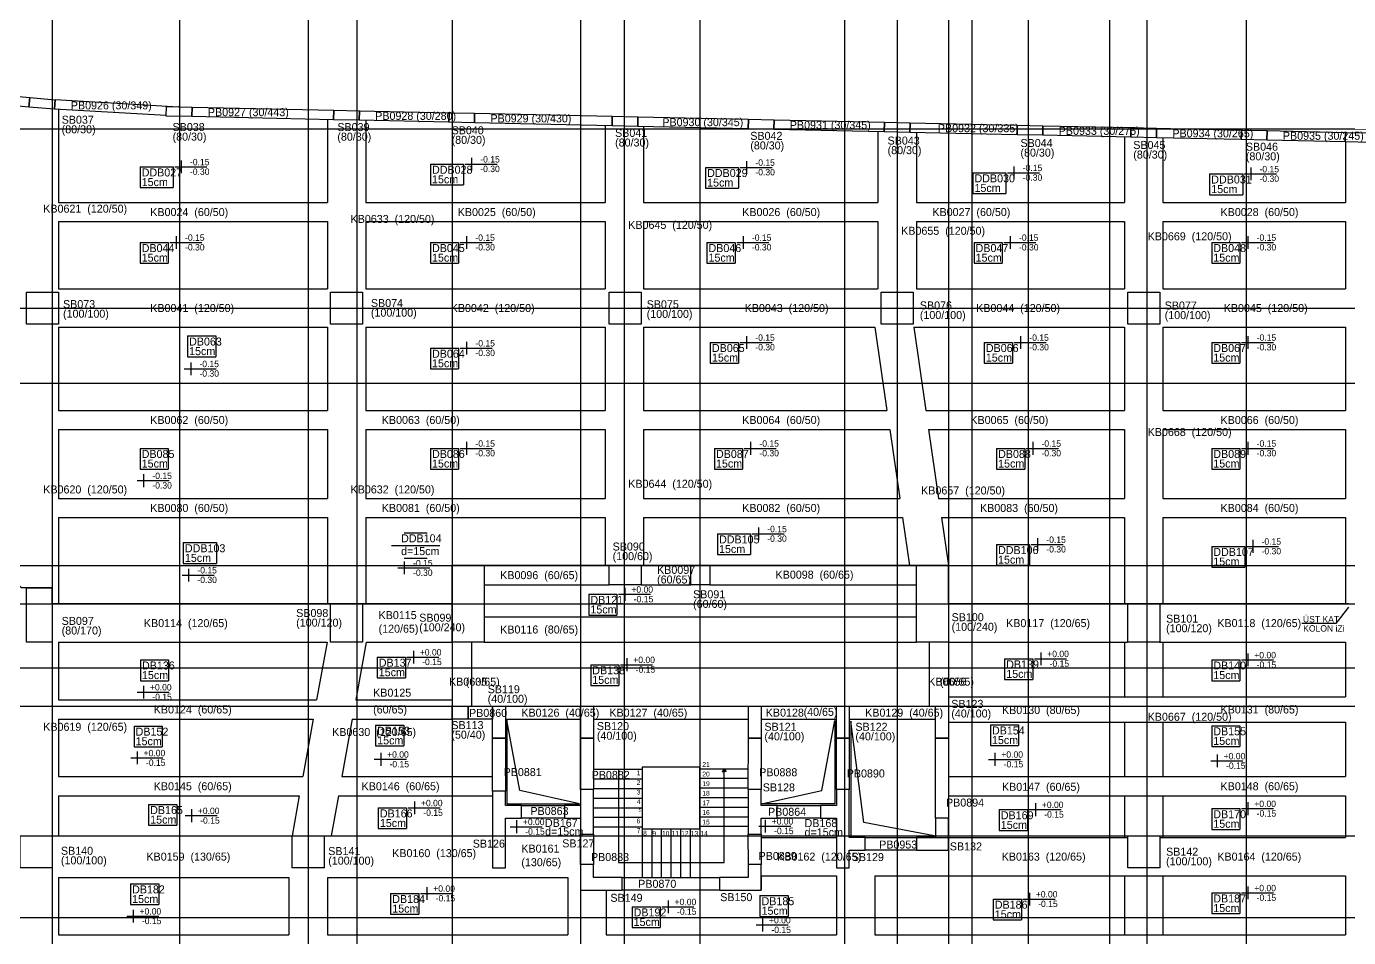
# Model space of a CAD drawing. Header units: millimetres. Extents: x -647929 to -626295, y -75378 to -66578.
# Drawn here: x -644741 to -640611, y -73594 to -70746 of the extents above; entities that cross this region are included whole.
import ezdxf

# ---------------------------------------------------------------- set-up
doc = ezdxf.new("R2010")
doc.units = ezdxf.units.MM
for name, color, linetype in [('KM Aks', 7, 'Continuous'), ('KM Döşeme Markası', 7, 'Continuous'), ('KM Döşeme Şaft', 7, 'Continuous'), ('KM Düşük Döşeme Tarama', 7, 'Continuous'), ('KM Kiriş', 7, 'Continuous'), ('KM Kiriş Markası', 7, 'Continuous'), ('KM Kolon', 7, 'Continuous'), ('KM Kolon Markası', 7, 'Continuous'), ('KM Perde', 7, 'Continuous'), ('KM Perde Markası', 7, 'Continuous'), ('LGP-SLAB2', 7, 'Continuous'), ('REBAR_DET2', 7, 'Continuous'), ('REBAR_DET3', 7, 'Continuous'), ('SLAB3', 7, 'Continuous'), ('VM Kiriş', 7, 'Continuous'), ('VM Kolon İzi', 7, 'Continuous'), ('VM Merdiven', 7, 'Continuous'), ('VM Merdiven Yazı', 7, 'Continuous')]:
    doc.layers.add(name, color=color, linetype=linetype)

msp = doc.modelspace()

# ---------------------------------------------------------------- linework, layer by layer
at = {"layer": 'KM Aks'}
for p, q in [((-644660.8, -66946.3), (-644660.8, -74883.5)), ((-644263.3, -66946.3), (-644263.3, -74883.5)), ((-643860.8, -66946.3), (-643860.8, -74883.5)), ((-643708.8, -66946.3), (-643708.8, -74883.5)), ((-643410.8, -66946.3), (-643410.8, -74883.5)), ((-643009.8, -66946.3), (-643009.8, -74883.5)), ((-642873.3, -66946.3), (-642873.3, -74883.5)), ((-642637.3, -66946.3), (-642637.3, -74883.5)), ((-642185.8, -66946.3), (-642185.8, -74883.5)), ((-642020.8, -66946.3), (-642020.8, -74883.5)), ((-641860.8, -66946.3), (-641860.8, -74883.5)), ((-641787.3, -66946.3), (-641787.3, -74883.5)), ((-641611.8, -66946.3), (-641611.8, -74883.5)), ((-641357.8, -66946.3), (-641357.8, -74883.5)), ((-641240.8, -66946.3), (-641240.8, -74883.5)), ((-640930.8, -66946.3), (-640930.8, -74883.5)), ((-647537.5, -71066.3), (-629874.7, -71066.3)), ((-647537.5, -71626.3), (-629874.7, -71626.3)), ((-647537.5, -71861.3), (-629874.7, -71861.3)), ((-647537.5, -72431.3), (-629874.7, -72431.3)), ((-647537.5, -72551.3), (-629874.7, -72551.3)), ((-647537.5, -72751.3), (-629874.7, -72751.3)), ((-647537.5, -72871.3), (-629874.7, -72871.3)), ((-647537.5, -73276.3), (-629874.7, -73276.3)), ((-647537.5, -73531.3), (-629874.7, -73531.3))]:
    msp.add_line(p, q, dxfattribs=at)
at = {"layer": 'KM Döşeme Şaft'}
for points in [[(-643013.5, -73176.1), (-643199.4, -73134.9), (-643239.9, -72914.6), (-643239.9, -73176.1)], [(-642444.6, -73176.1), (-642256.7, -73134.8), (-642215.9, -72915.6), (-642215.9, -73176.1)], [(-641905.4, -73276.1), (-642125.3, -73234.9), (-642165.9, -72918.1), (-642165.9, -73276.1)]]:
    msp.add_lwpolyline(points, close=True, dxfattribs=at)
at = {"layer": 'KM Düşük Döşeme Tarama'}
msp.add_lwpolyline([(-640610.8, -72551.2), (-641860.8, -72551.2), (-641860.9, -72431.2), (-643410.9, -72431.2), (-643410.9, -72551.2), (-644660.8, -72551.2), (-644660.8, -72501.2), (-644755.9, -72501.2), (-644930.9, -72371.2), (-645340.9, -72371.2), (-645515.9, -72501.2), (-645610.8, -72501.2), (-645610.8, -73208.7), (-645660.9, -73208.7), (-645660.9, -74018.7), (-645610.9, -74018.7), (-645610.9, -74726.2)], dxfattribs=at)
at = {"layer": 'KM Kiriş'}
for p, q in [((-644640.9, -71005.4), (-644640.9, -71296.2)), ((-643800.9, -71037.2), (-643800.9, -71296.2)), ((-643680.9, -71039.8), (-643680.9, -71296.2)), ((-642933.4, -71056.2), (-642933.4, -71296.2)), ((-642813.4, -71058.9), (-642813.4, -71296.2)), ((-642080.9, -71074.9), (-642080.9, -71296.2)), ((-641960.9, -71077.6), (-641960.9, -71296.2)), ((-641310.9, -71091.8), (-641310.9, -71296.2)), ((-641190.9, -71094.5), (-641190.9, -71296.2)), ((-640620.9, -71106.9), (-640620.9, -71296.2)), ((-644640.9, -71296.2), (-643800.9, -71296.2)), ((-643680.9, -71296.2), (-642933.4, -71296.2)), ((-642813.4, -71296.2), (-642080.9, -71296.2)), ((-641960.9, -71296.2), (-641310.9, -71296.2)), ((-641190.9, -71296.2), (-640620.9, -71296.2)), ((-644640.9, -71356.2), (-643800.9, -71356.2)), ((-644640.9, -71356.2), (-644640.9, -71566.2)), ((-643800.9, -71356.2), (-643800.9, -71566.2)), ((-643680.9, -71356.2), (-642933.4, -71356.2)), ((-643680.9, -71356.2), (-643680.9, -71566.2)), ((-642933.4, -71356.2), (-642933.4, -71566.2)), ((-642813.4, -71356.2), (-642080.9, -71356.2)), ((-642813.4, -71356.2), (-642813.4, -71566.2)), ((-642080.9, -71356.2), (-642080.9, -71566.2)), ((-641960.9, -71356.2), (-641310.9, -71356.2)), ((-641960.9, -71356.2), (-641960.9, -71566.2)), ((-641310.9, -71356.2), (-641310.9, -71566.2)), ((-641190.9, -71356.2), (-640620.9, -71356.2)), ((-641190.9, -71356.2), (-641190.9, -71566.2)), ((-640620.9, -71356.2), (-640620.9, -71566.2)), ((-644640.9, -71566.2), (-643800.9, -71566.2)), ((-643680.9, -71566.2), (-642933.4, -71566.2)), ((-642813.4, -71566.2), (-642080.9, -71566.2)), ((-641960.9, -71566.2), (-641310.9, -71566.2)), ((-641190.9, -71566.2), (-640620.9, -71566.2)), ((-644640.9, -71686.2), (-643800.9, -71686.2)), ((-644640.9, -71686.2), (-644640.9, -71946.2)), ((-643800.9, -71686.2), (-643800.9, -71946.2)), ((-643680.9, -71686.2), (-642933.4, -71686.2)), ((-643680.9, -71686.2), (-643680.9, -71946.2)), ((-642933.4, -71686.2), (-642933.4, -71946.2)), ((-642813.4, -71686.2), (-642090.7, -71686.2)), ((-642813.4, -71686.2), (-642813.4, -71946.2)), ((-642090.7, -71686.2), (-642052.8, -71946.2)), ((-641969.4, -71686.2), (-641310.9, -71686.2)), ((-641969.4, -71686.2), (-641931.6, -71946.2)), ((-641310.9, -71686.2), (-641310.9, -71946.2)), ((-641190.9, -71686.2), (-640620.9, -71686.2)), ((-641190.9, -71686.2), (-641190.9, -71946.2)), ((-640620.9, -71686.2), (-640620.9, -71946.2)), ((-644640.9, -71946.2), (-643800.9, -71946.2)), ((-643680.9, -71946.2), (-642933.4, -71946.2)), ((-642813.4, -71946.2), (-642052.8, -71946.2)), ((-641931.6, -71946.2), (-641310.9, -71946.2)), ((-641190.9, -71946.2), (-640620.9, -71946.2)), ((-644640.9, -72006.2), (-643800.9, -72006.2)), ((-644640.9, -72006.2), (-644640.9, -72221.2)), ((-643800.9, -72006.2), (-643800.9, -72221.2)), ((-643680.9, -72006.2), (-642933.4, -72006.2)), ((-643680.9, -72006.2), (-643680.9, -72221.2)), ((-642933.4, -72006.2), (-642933.4, -72221.2)), ((-642813.4, -72006.2), (-642044.1, -72006.2)), ((-642813.4, -72006.2), (-642813.4, -72221.2)), ((-642044.1, -72006.2), (-642012.8, -72221.2)), ((-641922.8, -72006.2), (-641310.9, -72006.2)), ((-641922.8, -72006.2), (-641891.5, -72221.2)), ((-641310.9, -72006.2), (-641310.9, -72221.2)), ((-641190.9, -72006.2), (-640620.9, -72006.2)), ((-641190.9, -72006.2), (-641190.9, -72221.2)), ((-640620.9, -72006.2), (-640620.9, -72221.2)), ((-644640.9, -72221.2), (-643800.9, -72221.2)), ((-643680.9, -72221.2), (-642933.4, -72221.2)), ((-642813.4, -72221.2), (-642012.8, -72221.2)), ((-641891.5, -72221.2), (-641310.9, -72221.2)), ((-641190.9, -72221.2), (-640620.9, -72221.2)), ((-644640.9, -72281.2), (-643800.9, -72281.2)), ((-644640.9, -72281.2), (-644640.9, -72551.2)), ((-643800.9, -72281.2), (-643800.9, -72551.2)), ((-643680.9, -72281.2), (-642933.4, -72281.2)), ((-643680.9, -72281.2), (-643680.9, -72551.3)), ((-642933.4, -72281.2), (-642933.4, -72431.2)), ((-642813.4, -72281.2), (-642004, -72281.2)), ((-642813.4, -72281.2), (-642813.4, -72431.2)), ((-642004, -72281.2), (-641982.2, -72431.2)), ((-641882.8, -72281.2), (-641310.9, -72281.2)), ((-641882.8, -72281.2), (-641860.9, -72431.3)), ((-641310.9, -72281.2), (-641310.9, -72551.2)), ((-641190.9, -72281.2), (-640620.9, -72281.2)), ((-641190.9, -72281.2), (-641190.9, -72551.2)), ((-640620.9, -72281.2), (-640620.9, -72551.2)), ((-643410.9, -72431.2), (-642933.4, -72431.2)), ((-643311, -72431.2), (-642920.9, -72431.2)), ((-642820.9, -72431.2), (-642665.9, -72431.2)), ((-642605.9, -72431.2), (-641960.8, -72431.2)), ((-643311, -72491.2), (-642920.9, -72491.2)), ((-642820.9, -72491.2), (-642665.9, -72491.2)), ((-642605.9, -72491.2), (-641960.8, -72491.2)), ((-645510.8, -72551.2), (-644740.8, -72551.2)), ((-644660.8, -72551.2), (-643770.9, -72551.2)), ((-643680.9, -72551.3), (-643411, -72551.2)), ((-641860.8, -72551.2), (-641301, -72551.2)), ((-641201, -72551.2), (-640611, -72551.2)), ((-643311, -72591.2), (-641960.8, -72591.2)), ((-644640.9, -72671.2), (-643801.9, -72671.2)), ((-644640.9, -72671.2), (-644640.9, -72851.2)), ((-643801.9, -72671.2), (-643834.4, -72851.2)), ((-643680, -72671.2), (-643712.4, -72851.2)), ((-643680, -72671.2), (-643411, -72671.2)), ((-643411, -72671.3), (-643410.9, -72851.2)), ((-643350.9, -72671.3), (-643350.9, -72871.2)), ((-643311, -72671.2), (-641960.8, -72671.2)), ((-641920.9, -72671.3), (-641920.9, -72871.2)), ((-641860.9, -72671.3), (-641860.9, -72841.2)), ((-641860.8, -72671.2), (-641301, -72671.2)), ((-641310.9, -72671.2), (-641310.9, -72841.2)), ((-641201, -72671.2), (-640620.9, -72671.2)), ((-641190.9, -72671.2), (-641190.9, -72841.2)), ((-640620.9, -72671.2), (-640620.9, -72841.2)), ((-644640.9, -72851.2), (-643834.4, -72851.2)), ((-643712.4, -72851.2), (-643410.9, -72851.2)), ((-641860.9, -72841.2), (-641190.9, -72841.2)), ((-641310.9, -72841.2), (-640620.9, -72841.2)), ((-643244.9, -72871.2), (-643010, -72871.2)), ((-642970, -72871.2), (-642485.5, -72871.2)), ((-642445.5, -72871.2), (-642210.9, -72871.2)), ((-642170.9, -72871.2), (-641920.9, -72871.2)), ((-644640.9, -72911.2), (-643845.2, -72911.2)), ((-644640.9, -72911.2), (-644640.9, -73091.2)), ((-643845.2, -72911.2), (-643877.7, -73091.2)), ((-643723.3, -72911.2), (-643755.7, -73091.2)), ((-643723.3, -72911.2), (-643411, -72911.2)), ((-643244.9, -72911.2), (-643010, -72911.2)), ((-642970, -72911.2), (-642485.5, -72911.2)), ((-642445.5, -72911.2), (-642210.9, -72911.2)), ((-642170.9, -72911.2), (-641900.8, -72911.2)), ((-641860.8, -72921.2), (-641190.9, -72921.2)), ((-641310.9, -72921.2), (-640620.9, -72921.2)), ((-641310.9, -72921.2), (-641310.9, -73091.2)), ((-641190.9, -72921.2), (-641190.9, -73091.2)), ((-640620.9, -72921.2), (-640620.9, -73091.2)), ((-644640.9, -73091.2), (-643877.7, -73091.2)), ((-643755.7, -73091.2), (-643284.9, -73091.2)), ((-641860.9, -73091.2), (-641190.9, -73091.2)), ((-641310.9, -73091.2), (-640620.9, -73091.2)), ((-644640.9, -73151.2), (-643888.5, -73151.2)), ((-644640.9, -73151.2), (-644640.9, -73276.2)), ((-643888.5, -73151.2), (-643911.1, -73276.2)), ((-643766.6, -73151.2), (-643789.1, -73276.2)), ((-643766.6, -73151.2), (-643284.9, -73151.2)), ((-641860.9, -73151.2), (-641190.9, -73151.2)), ((-641310.9, -73151.2), (-640620.9, -73151.2)), ((-641310.9, -73151.2), (-641310.9, -73281.2)), ((-641190.9, -73151.2), (-641190.9, -73281.2)), ((-640620.9, -73151.2), (-640620.9, -73281.2)), ((-644640.9, -73276.2), (-643911.1, -73276.2)), ((-643789.1, -73276.2), (-643284.9, -73276.2)), ((-643244.9, -73276.2), (-643009.9, -73276.2)), ((-642445.7, -73281.2), (-642210.9, -73281.2)), ((-642120.9, -73281.2), (-641300.9, -73281.2)), ((-641200.9, -73281.2), (-640620.9, -73281.2)), ((-644640.9, -73406.2), (-643920.9, -73406.2)), ((-644640.9, -73406.2), (-644640.9, -73586.2)), ((-643920.9, -73406.2), (-643920.9, -73586.2)), ((-643800.9, -73406.2), (-643264.9, -73406.2)), ((-643800.9, -73406.2), (-643800.9, -73586.2)), ((-643264.9, -73406.2), (-643049.9, -73406.2)), ((-643049.9, -73406.2), (-643049.9, -73586.2)), ((-642445.9, -73401.2), (-642210.9, -73401.2)), ((-642445.7, -73401.2), (-642445.7, -73446.2)), ((-642210.9, -73401.2), (-642210.9, -73586.2)), ((-642090.9, -73401.2), (-641190.9, -73401.2)), ((-642090.9, -73401.2), (-642090.9, -73586.2)), ((-641310.9, -73401.2), (-640620.9, -73401.2)), ((-641310.9, -73401.2), (-641310.9, -73586.2)), ((-641190.9, -73401.2), (-641190.9, -73586.2)), ((-640620.9, -73401.2), (-640620.9, -73586.2)), ((-642929.9, -73446.2), (-642929.9, -73586.2)), ((-644640.9, -73586.2), (-643920.9, -73586.2)), ((-643800.9, -73586.2), (-643049.9, -73586.2)), ((-642929.9, -73586.2), (-642210.9, -73586.2)), ((-642090.9, -73586.2), (-641190.9, -73586.2)), ((-641310.9, -73586.2), (-640620.9, -73586.2))]:
    msp.add_line(p, q, dxfattribs=at)
at = {"layer": 'KM Kolon'}
for points in [[(-644730.8, -70968), (-644651.1, -70975.1), (-644653.8, -71005), (-644733.5, -70997.9)], [(-644303.4, -70996.2), (-644223.4, -70997.9), (-644224.1, -71027.9), (-644304.1, -71026.2)], [(-643780.8, -71007.6), (-643700.8, -71009.4), (-643701.5, -71039.4), (-643781.5, -71037.6)], [(-643420.8, -71015.5), (-643340.8, -71017.3), (-643341.5, -71047.3), (-643421.5, -71045.5)], [(-642910.8, -71026.7), (-642830.8, -71028.5), (-642831.5, -71058.5), (-642911.5, -71056.7)], [(-642485.7, -71036.1), (-642405.7, -71037.8), (-642406.4, -71067.8), (-642486.3, -71066)], [(-642060.7, -71045.4), (-641980.7, -71047.1), (-641981.4, -71077.1), (-642061.3, -71075.4)], [(-641645.6, -71054.5), (-641565.6, -71056.2), (-641566.3, -71086.2), (-641646.2, -71084.5)], [(-641290.6, -71062.3), (-641210.6, -71064), (-641211.3, -71094), (-641291.2, -71092.3)], [(-640945.5, -71069.8), (-640865.5, -71071.6), (-640866.2, -71101.6), (-640946.1, -71099.8)], [(-640620.5, -71077), (-640540.5, -71078.7), (-640541.2, -71108.7), (-640621.1, -71107)], [(-644740.9, -71576.2), (-644640.9, -71576.2), (-644640.9, -71676.2), (-644740.9, -71676.2)], [(-643790.9, -71576.2), (-643690.9, -71576.2), (-643690.9, -71676.2), (-643790.9, -71676.2)], [(-642920.9, -71576.2), (-642820.9, -71576.2), (-642820.9, -71676.2), (-642920.9, -71676.2)], [(-642070.9, -71576.2), (-641970.9, -71576.2), (-641970.9, -71676.2), (-642070.9, -71676.2)], [(-641300.9, -71576.2), (-641200.9, -71576.2), (-641200.9, -71676.2), (-641300.9, -71676.2)], [(-643410.9, -72431.2), (-643310.9, -72431.2), (-643310.9, -72671.2), (-643410.9, -72671.2)], [(-642920.9, -72431.2), (-642820.9, -72431.2), (-642820.9, -72491.2), (-642920.9, -72491.2)], [(-642665.9, -72431.2), (-642605.9, -72431.2), (-642605.9, -72491.2), (-642665.9, -72491.2)], [(-641960.9, -72431.2), (-641860.9, -72431.2), (-641860.9, -72671.2), (-641960.9, -72671.2)], [(-644740.9, -72501.2), (-644660.9, -72501.2), (-644660.9, -72671.2), (-644740.9, -72671.2)], [(-643790.9, -72551.2), (-643690.9, -72551.2), (-643690.9, -72671.2), (-643790.9, -72671.2)], [(-641300.9, -72551.2), (-641200.9, -72551.2), (-641200.9, -72671.2), (-641300.9, -72671.2)], [(-643410.9, -72871.2), (-643360.9, -72871.2), (-643360.9, -72911.2), (-643410.9, -72911.2)], [(-643284.9, -72871.1), (-643244.9, -72871.1), (-643244.9, -72971.1), (-643284.9, -72971.1)], [(-643009.9, -72871.1), (-642969.9, -72871.1), (-642969.9, -72971.1), (-643009.9, -72971.1)], [(-642485.5, -72871.1), (-642445.5, -72871.1), (-642445.5, -72971.1), (-642485.5, -72971.1)], [(-642210.9, -72871.2), (-642170.9, -72871.2), (-642170.9, -72971.2), (-642210.9, -72971.2)], [(-641900.9, -72871.1), (-641860.9, -72871.1), (-641860.9, -72971.1), (-641900.9, -72971.1)], [(-643284.9, -73136.2), (-643284.9, -73376.2), (-643244.9, -73376.2), (-643244.9, -73221.2), (-643194.9, -73221.2), (-643194.9, -73181.2), (-643244.9, -73181.2), (-643244.9, -73136.2)], [(-643059.9, -73181.2), (-643059.9, -73221.2), (-643009.9, -73221.2), (-643009.9, -73271.2), (-642969.9, -73271.2), (-642969.9, -73131.2), (-643009.9, -73131.2), (-643009.9, -73181.2)], [(-642485.9, -73131.2), (-642485.9, -73271.2), (-642445.9, -73271.2), (-642445.9, -73221.2), (-642395.9, -73221.2), (-642395.9, -73181.2), (-642445.9, -73181.2), (-642445.9, -73131.2)], [(-642210.9, -73131.2), (-642210.9, -73181.2), (-642260.9, -73181.2), (-642260.9, -73221.2), (-642210.9, -73221.2), (-642210.9, -73376.2), (-642170.9, -73376.2), (-642170.9, -73321.2), (-642120.9, -73321.2), (-642120.9, -73281.2), (-642170.9, -73281.2), (-642170.9, -73131.2)], [(-641860.9, -73221.2), (-641900.9, -73221.2), (-641900.9, -73281.2), (-641960.9, -73281.2), (-641960.9, -73321.2), (-641860.9, -73321.2)], [(-644760.9, -73276.2), (-644660.9, -73276.2), (-644660.9, -73376.2), (-644760.9, -73376.2)], [(-643910.9, -73276.2), (-643810.9, -73276.2), (-643810.9, -73376.2), (-643910.9, -73376.2)], [(-641300.9, -73276.2), (-641200.9, -73276.2), (-641200.9, -73376.2), (-641300.9, -73376.2)], [(-643009.9, -73366.2), (-643009.9, -73446.2), (-642879.9, -73446.2), (-642879.9, -73406.2), (-642969.9, -73406.2), (-642969.9, -73366.2)], [(-642445.9, -73366.2), (-642485.9, -73366.2), (-642485.9, -73406.2), (-642575.9, -73406.2), (-642575.9, -73446.2), (-642445.9, -73446.2)]]:
    msp.add_lwpolyline(points, close=True, dxfattribs=at)
at = {"layer": 'KM Perde'}
for points in [[(-645096.1, -70935.2), (-644730.8, -70968), (-644733.5, -70997.9), (-645098.8, -70965.1)], [(-644223.4, -70997.9), (-643780.8, -71007.6), (-643781.5, -71037.6), (-644224.1, -71027.9)], [(-643700.8, -71009.4), (-643420.8, -71015.5), (-643421.5, -71045.5), (-643701.5, -71039.4)], [(-643340.8, -71017.3), (-642910.8, -71026.7), (-642911.5, -71056.7), (-643341.5, -71047.3)], [(-642830.8, -71028.5), (-642485.7, -71036.1), (-642486.3, -71066), (-642831.5, -71058.5)], [(-642405.7, -71037.8), (-642060.7, -71045.4), (-642061.3, -71075.4), (-642406.4, -71067.8)], [(-641980.7, -71047.1), (-641645.6, -71054.5), (-641646.2, -71084.5), (-641981.4, -71077.1)], [(-641565.6, -71056.2), (-641290.6, -71062.3), (-641291.2, -71092.3), (-641566.3, -71086.2)], [(-641210.6, -71064), (-640945.5, -71069.8), (-640946.1, -71099.8), (-641211.3, -71094)], [(-640865.5, -71071.6), (-640620.5, -71077), (-640621.1, -71107), (-640866.2, -71101.6)], [(-643361, -72871.2), (-643284.9, -72871.2), (-643284.9, -72911.2), (-643361, -72911.2)], [(-643244.9, -72971.1), (-643244.9, -73136.2), (-643284.9, -73136.2), (-643284.9, -72971.1)], [(-642969.9, -72971.1), (-642969.9, -73131.2), (-643009.9, -73131.2), (-643010, -72971.1)], [(-642445.7, -72971.1), (-642445.9, -73131.2), (-642485.9, -73131.2), (-642485.5, -72971.1)], [(-642170.9, -72971.2), (-642170.9, -73131.2), (-642210.9, -73131.2), (-642210.9, -72971.2)], [(-641860.9, -72971.1), (-641860.9, -73221.2), (-641900.9, -73221.2), (-641900.8, -72971.1)], [(-643194.9, -73181.2), (-643059.9, -73181.2), (-643059.9, -73221.2), (-643194.9, -73221.2)], [(-642395.9, -73181.2), (-642260.9, -73181.2), (-642260.9, -73221.2), (-642395.9, -73221.2)], [(-642969.9, -73271.2), (-642969.9, -73366.2), (-643009.9, -73366.2), (-643009.9, -73271.2)], [(-642445.9, -73271.2), (-642445.7, -73366.2), (-642485.7, -73366.2), (-642485.9, -73271.2)], [(-642120.9, -73281.2), (-641960.9, -73281.2), (-641960.9, -73321.2), (-642120.9, -73321.2)], [(-642879.9, -73406.2), (-642575.9, -73406.2), (-642575.9, -73446.2), (-642879.9, -73446.2)]]:
    msp.add_lwpolyline(points, close=True, dxfattribs=at)
msp.add_lwpolyline([(-644304, -71024.8), (-644304, -71024.8), (-644653.8, -71004.7), (-644651.1, -70974.8), (-644266.3, -70996.9), (-644266.5, -70997.1)], dxfattribs=at)
at = {"layer": 'LGP-SLAB2'}
for p, q in [((-644385.9, -71184.9), (-644282.6, -71184.9)), ((-644385.9, -71184.9), (-644385.9, -71249.9)), ((-644282.6, -71184.9), (-644282.6, -71249.9)), ((-643479, -71176.3), (-643375.7, -71176.3)), ((-643479, -71176.3), (-643479, -71241.3)), ((-643375.7, -71176.3), (-643375.7, -71241.3)), ((-642619.6, -71186.6), (-642516.3, -71186.6)), ((-642619.6, -71186.6), (-642619.6, -71251.6)), ((-642516.3, -71186.6), (-642516.3, -71251.6)), ((-643479, -71241.3), (-643375.7, -71241.3)), ((-641784.4, -71203.3), (-641681.1, -71203.3)), ((-641784.4, -71203.3), (-641784.4, -71268.3)), ((-641681.1, -71203.3), (-641681.1, -71268.3)), ((-641044.8, -71206.9), (-640941.5, -71206.9)), ((-641044.8, -71206.9), (-641044.8, -71271.9)), ((-640941.5, -71206.9), (-640941.5, -71271.9)), ((-644385.9, -71249.9), (-644282.6, -71249.9)), ((-642619.6, -71251.6), (-642516.3, -71251.6)), ((-641784.4, -71268.3), (-641681.1, -71268.3)), ((-641044.8, -71271.9), (-640941.5, -71271.9)), ((-644385.9, -71421.2), (-644297.8, -71421.2)), ((-644385.9, -71421.2), (-644385.9, -71486.2)), ((-644297.8, -71421.2), (-644297.8, -71486.2)), ((-643479, -71421.2), (-643391, -71421.2)), ((-643479, -71421.2), (-643479, -71486.2)), ((-643391, -71421.2), (-643391, -71486.2)), ((-642615.3, -71421.2), (-642527.1, -71421.2)), ((-642615.3, -71421.2), (-642615.3, -71486.2)), ((-642527.1, -71421.2), (-642527.1, -71486.2)), ((-641780.9, -71421.2), (-641692.8, -71421.2)), ((-641780.9, -71421.2), (-641780.9, -71486.2)), ((-641692.8, -71421.2), (-641692.8, -71486.2)), ((-641038.4, -71421.2), (-640950.3, -71421.2)), ((-641038.4, -71421.2), (-641038.4, -71486.2)), ((-640950.3, -71421.2), (-640950.3, -71486.2)), ((-644385.9, -71486.2), (-644297.8, -71486.2)), ((-643479, -71486.2), (-643391, -71486.2)), ((-642615.3, -71486.2), (-642527.1, -71486.2)), ((-641780.9, -71486.2), (-641692.8, -71486.2)), ((-641038.4, -71486.2), (-640950.3, -71486.2)), ((-644237.8, -71713.5), (-644149.5, -71713.5)), ((-644237.8, -71713.5), (-644237.8, -71778.5)), ((-644149.5, -71713.5), (-644149.5, -71778.5)), ((-642604.6, -71733.7), (-642516.5, -71733.7)), ((-642604.6, -71733.7), (-642604.6, -71798.7)), ((-642516.5, -71733.7), (-642516.5, -71798.7)), ((-641748.9, -71733.7), (-641660.5, -71733.7)), ((-641748.9, -71733.7), (-641748.9, -71798.7)), ((-641660.5, -71733.7), (-641660.5, -71798.7)), ((-641038.4, -71733.7), (-640950.2, -71733.7)), ((-641038.4, -71733.7), (-641038.4, -71798.7)), ((-640950.2, -71733.7), (-640950.2, -71798.7)), ((-644237.8, -71778.5), (-644149.5, -71778.5)), ((-643479, -71751.5), (-643390.8, -71751.5)), ((-643479, -71751.5), (-643479, -71816.5)), ((-643390.8, -71751.5), (-643390.8, -71816.5)), ((-643479, -71816.5), (-643390.8, -71816.5)), ((-642604.6, -71798.7), (-642516.5, -71798.7)), ((-641748.9, -71798.7), (-641660.5, -71798.7)), ((-641038.4, -71798.7), (-640950.2, -71798.7)), ((-644385.9, -72064.9), (-644297.9, -72064.9)), ((-644385.9, -72064.9), (-644385.9, -72129.9)), ((-644297.9, -72064.9), (-644297.9, -72129.9)), ((-643479, -72064.9), (-643390.8, -72064.9)), ((-643479, -72064.9), (-643479, -72129.9)), ((-643390.8, -72064.9), (-643390.8, -72129.9)), ((-642591.9, -72064.9), (-642503.7, -72064.9)), ((-642591.9, -72064.9), (-642591.9, -72129.9)), ((-642503.7, -72064.9), (-642503.7, -72129.9)), ((-641710.6, -72064.9), (-641622.5, -72064.9)), ((-641710.6, -72064.9), (-641710.6, -72129.9)), ((-641622.5, -72064.9), (-641622.5, -72129.9)), ((-641038.4, -72064.9), (-640950.3, -72064.9)), ((-641038.4, -72064.9), (-641038.4, -72129.9)), ((-640950.3, -72064.9), (-640950.3, -72129.9)), ((-644385.9, -72129.9), (-644297.9, -72129.9)), ((-643479, -72129.9), (-643390.8, -72129.9)), ((-642591.9, -72129.9), (-642503.7, -72129.9)), ((-641710.6, -72129.9), (-641622.5, -72129.9)), ((-641038.4, -72129.9), (-640950.3, -72129.9)), ((-643560.6, -72328.6), (-643489.1, -72328.6)), ((-642582.4, -72332.1), (-642479.2, -72332.1)), ((-642582.4, -72332.1), (-642582.4, -72397.1)), ((-642479.2, -72332.1), (-642479.2, -72397.1)), ((-644250.9, -72359.7), (-644147.6, -72359.7)), ((-644250.9, -72359.7), (-644250.9, -72424.7)), ((-644147.6, -72359.7), (-644147.6, -72424.7)), ((-643600.6, -72368.6), (-643449.1, -72368.6)), ((-642582.4, -72397.1), (-642479.2, -72397.1)), ((-641710.8, -72365.4), (-641607.4, -72365.4)), ((-641710.8, -72365.4), (-641710.8, -72430.4)), ((-641607.4, -72365.4), (-641607.4, -72430.4)), ((-641038.4, -72371.2), (-640935.1, -72371.2)), ((-641038.4, -72371.2), (-641038.4, -72436.2)), ((-640935.1, -72371.2), (-640935.1, -72436.2)), ((-644250.9, -72424.7), (-644147.6, -72424.7)), ((-643580.6, -72438.6), (-643480.6, -72438.6)), ((-643560.6, -72408.6), (-643489.1, -72408.6)), ((-643560.6, -72418.6), (-643560.6, -72458.6)), ((-641710.8, -72430.4), (-641607.4, -72430.4)), ((-641038.4, -72436.2), (-640935.1, -72436.2)), ((-642984.2, -72521.1), (-642896.2, -72521.1)), ((-642984.2, -72521.1), (-642984.2, -72586.1)), ((-642896.2, -72521.1), (-642896.2, -72586.1)), ((-642984.2, -72586.1), (-642896.2, -72586.1)), ((-644385, -72726.2), (-644296.8, -72726.2)), ((-644385, -72726.2), (-644385, -72791.2)), ((-644296.8, -72726.2), (-644296.8, -72791.2)), ((-643645.3, -72717.5), (-643557.2, -72717.5)), ((-643645.3, -72717.5), (-643645.3, -72782.5)), ((-643557.2, -72717.5), (-643557.2, -72782.5)), ((-641685.3, -72722.6), (-641597.2, -72722.6)), ((-641685.3, -72722.6), (-641685.3, -72787.6)), ((-641597.2, -72722.6), (-641597.2, -72787.6)), ((-641038.4, -72726.2), (-640950.3, -72726.2)), ((-641038.4, -72726.2), (-641038.4, -72791.2)), ((-640950.3, -72726.2), (-640950.3, -72791.2)), ((-642978.4, -72741.2), (-642890.3, -72741.2)), ((-642978.4, -72741.2), (-642978.4, -72806.2)), ((-642890.3, -72741.2), (-642890.3, -72806.2)), ((-644385, -72791.2), (-644296.8, -72791.2)), ((-643645.3, -72782.5), (-643557.2, -72782.5)), ((-642978.4, -72806.2), (-642890.3, -72806.2)), ((-641685.3, -72787.6), (-641597.2, -72787.6)), ((-641038.4, -72791.2), (-640950.3, -72791.2)), ((-644404.9, -72933), (-644316.9, -72933)), ((-644404.9, -72933), (-644404.9, -72998)), ((-644316.9, -72933), (-644316.9, -72998)), ((-643650.3, -72930.2), (-643562.3, -72930.2)), ((-643650.3, -72930.2), (-643650.3, -72995.2)), ((-643562.3, -72930.2), (-643562.3, -72995.2)), ((-641729.8, -72929.3), (-641641.8, -72929.3)), ((-641729.8, -72929.3), (-641729.8, -72994.3)), ((-641641.8, -72929.3), (-641641.8, -72994.3)), ((-641038.4, -72931.9), (-640950.5, -72931.9)), ((-641038.4, -72931.9), (-641038.4, -72996.9)), ((-640950.5, -72931.9), (-640950.5, -72996.9)), ((-644404.9, -72998), (-644316.9, -72998)), ((-643650.3, -72995.2), (-643562.3, -72995.2)), ((-641729.8, -72994.3), (-641641.8, -72994.3)), ((-641038.4, -72996.9), (-640950.5, -72996.9)), ((-644359.4, -73178.1), (-644271.4, -73178.1)), ((-644359.4, -73178.1), (-644359.4, -73243.1)), ((-644271.4, -73178.1), (-644271.4, -73243.1)), ((-643641.9, -73188.7), (-643553.6, -73188.7)), ((-643641.9, -73188.7), (-643641.9, -73253.7)), ((-643553.6, -73188.7), (-643553.6, -73253.7)), ((-641702.2, -73194.4), (-641614, -73194.4)), ((-641702.2, -73194.4), (-641702.2, -73259.4)), ((-641614, -73194.4), (-641614, -73259.4)), ((-641038.4, -73191.1), (-640950.3, -73191.1)), ((-641038.4, -73191.1), (-641038.4, -73256.1)), ((-640950.3, -73191.1), (-640950.3, -73256.1)), ((-644359.4, -73243.1), (-644271.4, -73243.1)), ((-643641.9, -73253.7), (-643553.6, -73253.7)), ((-641702.2, -73259.4), (-641614, -73259.4)), ((-641038.4, -73256.1), (-640950.3, -73256.1)), ((-644415.9, -73426.2), (-644327.8, -73426.2)), ((-644415.9, -73426.2), (-644415.9, -73491.2)), ((-644327.8, -73426.2), (-644327.8, -73491.2)), ((-643603.2, -73456.2), (-643515.1, -73456.2)), ((-643603.2, -73456.2), (-643603.2, -73521.2)), ((-643515.1, -73456.2), (-643515.1, -73521.2)), ((-642449.6, -73463), (-642361.7, -73463)), ((-642449.6, -73463), (-642449.6, -73528)), ((-642361.7, -73463), (-642361.7, -73528)), ((-641038.4, -73454.5), (-640950.3, -73454.5)), ((-641038.4, -73454.5), (-641038.4, -73519.5)), ((-640950.3, -73454.5), (-640950.3, -73519.5)), ((-644415.9, -73491.2), (-644327.8, -73491.2)), ((-642849.2, -73498), (-642761.1, -73498)), ((-642849.2, -73498), (-642849.2, -73563)), ((-642761.1, -73498), (-642761.1, -73563)), ((-641721, -73473.9), (-641632.9, -73473.9)), ((-641721, -73473.9), (-641721, -73538.9)), ((-641632.9, -73473.9), (-641632.9, -73538.9)), ((-643603.2, -73521.2), (-643515.1, -73521.2)), ((-642449.6, -73528), (-642361.7, -73528)), ((-641721, -73538.9), (-641632.9, -73538.9)), ((-641038.4, -73519.5), (-640950.3, -73519.5)), ((-642849.2, -73563), (-642761.1, -73563))]:
    msp.add_line(p, q, dxfattribs=at)
at = {"layer": 'REBAR_DET2'}
for p, q in [((-643350.7, -71156.3), (-643350.7, -71196.3)), ((-644277.6, -71184.9), (-644177.6, -71184.9)), ((-644257.6, -71164.9), (-644257.6, -71204.9)), ((-643370.7, -71176.3), (-643270.7, -71176.3)), ((-642511.3, -71186.6), (-642411.3, -71186.6)), ((-642491.3, -71166.6), (-642491.3, -71206.6)), ((-641656.1, -71183.3), (-641656.1, -71223.3)), ((-640916.5, -71186.9), (-640916.5, -71226.9)), ((-641676.1, -71203.3), (-641576.1, -71203.3)), ((-640936.5, -71206.9), (-640836.5, -71206.9)), ((-644272.8, -71401.2), (-644272.8, -71441.2)), ((-643366, -71401.2), (-643366, -71441.2)), ((-642502.1, -71401.2), (-642502.1, -71441.2)), ((-641667.8, -71401.2), (-641667.8, -71441.2)), ((-640925.3, -71401.2), (-640925.3, -71441.2)), ((-644292.8, -71421.2), (-644192.8, -71421.2)), ((-643386, -71421.2), (-643286, -71421.2)), ((-642522.1, -71421.2), (-642422.1, -71421.2)), ((-641687.8, -71421.2), (-641587.8, -71421.2)), ((-640945.3, -71421.2), (-640845.3, -71421.2)), ((-643365.8, -71731.5), (-643365.8, -71771.5)), ((-642511.5, -71733.7), (-642411.5, -71733.7)), ((-642491.5, -71713.7), (-642491.5, -71753.7)), ((-641655.5, -71733.7), (-641555.5, -71733.7)), ((-641635.5, -71713.7), (-641635.5, -71753.7)), ((-640945.2, -71733.7), (-640845.2, -71733.7)), ((-640925.2, -71713.7), (-640925.2, -71753.7)), ((-643385.8, -71751.5), (-643285.8, -71751.5)), ((-644247.9, -71816), (-644147.9, -71816)), ((-644227.9, -71796), (-644227.9, -71836)), ((-643385.8, -72064.9), (-643285.8, -72064.9)), ((-643365.8, -72044.9), (-643365.8, -72084.9)), ((-642498.7, -72064.9), (-642398.7, -72064.9)), ((-642478.7, -72044.9), (-642478.7, -72084.9)), ((-641617.5, -72064.9), (-641517.5, -72064.9)), ((-641597.5, -72044.9), (-641597.5, -72084.9)), ((-640945.3, -72064.9), (-640845.3, -72064.9)), ((-640925.3, -72044.9), (-640925.3, -72084.9)), ((-644375, -72145.7), (-644375, -72185.7)), ((-644395, -72165.7), (-644295, -72165.7)), ((-642454.2, -72312.1), (-642454.2, -72352.1)), ((-642474.2, -72332.1), (-642374.2, -72332.1)), ((-641582.4, -72345.4), (-641582.4, -72385.4)), ((-640910.1, -72351.2), (-640910.1, -72391.2)), ((-641602.4, -72365.4), (-641502.4, -72365.4)), ((-640930.1, -72371.2), (-640830.1, -72371.2)), ((-644254.4, -72461), (-644154.4, -72461)), ((-644234.4, -72441), (-644234.4, -72481)), ((-642891.2, -72521.1), (-642791.2, -72521.1)), ((-642871.2, -72501.1), (-642871.2, -72541.1)), ((-643552.2, -72717.5), (-643452.2, -72717.5)), ((-643532.2, -72697.5), (-643532.2, -72737.5)), ((-642865.3, -72721.2), (-642865.3, -72761.2)), ((-641592.2, -72722.6), (-641492.2, -72722.6)), ((-641572.2, -72702.6), (-641572.2, -72742.6)), ((-640945.3, -72726.2), (-640845.3, -72726.2)), ((-640925.3, -72706.2), (-640925.3, -72746.2)), ((-642885.3, -72741.2), (-642785.3, -72741.2)), ((-644375.1, -72806.8), (-644375.1, -72846.8)), ((-644395.1, -72826.8), (-644295.1, -72826.8)), ((-644394.9, -73012.4), (-644394.9, -73052.4)), ((-643634.2, -73017), (-643634.2, -73057)), ((-641715.5, -73017.1), (-641715.5, -73057.1)), ((-644414.9, -73032.4), (-644314.9, -73032.4)), ((-643654.2, -73037), (-643554.2, -73037)), ((-641735.5, -73037.1), (-641635.5, -73037.1)), ((-641041, -73041.9), (-640941, -73041.9)), ((-641021, -73021.9), (-641021, -73061.9)), ((-643528.6, -73168.7), (-643528.6, -73208.7)), ((-641589, -73174.4), (-641589, -73214.4)), ((-640925.3, -73171.1), (-640925.3, -73211.1)), ((-644245.6, -73213.1), (-644145.6, -73213.1)), ((-644225.6, -73193.1), (-644225.6, -73233.1)), ((-643548.6, -73188.7), (-643448.6, -73188.7)), ((-641609, -73194.4), (-641509, -73194.4)), ((-640945.3, -73191.1), (-640845.3, -73191.1)), ((-643230.2, -73247.7), (-643130.2, -73247.7)), ((-643210.2, -73227.7), (-643210.2, -73267.7)), ((-642452.9, -73245.9), (-642352.9, -73245.9)), ((-642432.9, -73225.9), (-642432.9, -73265.9)), ((-643510.1, -73456.2), (-643410.1, -73456.2)), ((-643490.1, -73436.2), (-643490.1, -73476.2)), ((-641607.9, -73453.9), (-641607.9, -73493.9)), ((-640945.3, -73454.5), (-640845.3, -73454.5)), ((-640925.3, -73434.5), (-640925.3, -73474.5)), ((-644407.7, -73507.3), (-644407.7, -73547.3)), ((-642756.1, -73498), (-642656.1, -73498)), ((-642736.1, -73478), (-642736.1, -73518)), ((-641627.9, -73473.9), (-641527.9, -73473.9)), ((-644427.7, -73527.3), (-644327.7, -73527.3)), ((-642461.3, -73554.9), (-642361.3, -73554.9)), ((-642441.3, -73534.9), (-642441.3, -73574.9))]:
    msp.add_line(p, q, dxfattribs=at)
at = {"layer": 'SLAB3'}
msp.add_line((-642445.7, -73401.2), (-642445.7, -73446.2), dxfattribs=at)
at = {"layer": 'VM Kiriş'}
for p, q in [((-642969.8, -73068.3), (-642817.8, -73068.3)), ((-642637.8, -73066.3), (-642485.8, -73066.3)), ((-642969.8, -73248.3), (-642817.8, -73248.3)), ((-642637.8, -73246.3), (-642485.8, -73246.3))]:
    msp.add_line(p, q, dxfattribs=at)
at = {"layer": 'VM Kolon İzi'}
msp.add_lwpolyline([(-640610.8, -72561), (-640651.1, -72612.4), (-640757.3, -72612.4)], dxfattribs=at)
at = {"layer": 'VM Merdiven'}
for p, q in [((-642969.8, -73098.3), (-642817.8, -73098.3)), ((-642817.8, -73061.3), (-642817.8, -73251.6)), ((-642637.8, -73096.3), (-642485.8, -73096.3)), ((-642969.8, -73128.3), (-642817.8, -73128.3)), ((-642637.8, -73126.3), (-642485.8, -73126.3)), ((-642969.8, -73158.3), (-642817.8, -73158.3)), ((-642637.8, -73156.3), (-642485.8, -73156.3)), ((-642969.8, -73188.3), (-642817.8, -73188.3)), ((-642969.8, -73218.3), (-642817.8, -73218.3)), ((-642637.8, -73186.3), (-642485.8, -73186.3)), ((-642637.8, -73216.3), (-642485.8, -73216.3)), ((-642817.8, -73254.3), (-642817.8, -73406.3)), ((-642787.8, -73254.3), (-642787.8, -73406.3)), ((-642757.8, -73254.3), (-642757.8, -73406.3)), ((-642727.8, -73254.3), (-642727.8, -73406.3)), ((-642697.8, -73254.3), (-642697.8, -73406.3)), ((-642667.8, -73254.3), (-642667.8, -73406.3)), ((-642637.8, -73254.3), (-642637.8, -73406.3))]:
    msp.add_line(p, q, dxfattribs=at)
for points in [[(-642891.7, -73068.3), (-642891.7, -73359.3), (-642561.7, -73359.3), (-642561.2, -73068.3), (-642561.2, -73068.3)], [(-642817.8, -73248.9), (-642817.8, -73254.3), (-642637.8, -73254.3), (-642637.8, -73061.3), (-642817.8, -73061.3)], [(-642561.2, -73068.3), (-642567.3, -73075.5), (-642561.2, -73075.5)], [(-642561.2, -73068.3), (-642555.2, -73075.5), (-642561.2, -73075.5)]]:
    msp.add_lwpolyline(points, dxfattribs=at)

# ---------------------------------------------------------------- texts
at = {"layer": 'KM Döşeme Markası'}
for s, height, p in [('DDB027', 25, (-644380.9, -71214.9)), ('DDB028', 25, (-643474, -71206.3)), ('DDB029', 25, (-642614.6, -71216.6)), ('15cm', 25, (-644380.9, -71244.9)), ('15cm', 25, (-643474, -71236.3)), ('15cm', 25, (-642614.6, -71246.6)), ('15cm', 25, (-641779.4, -71263.3)), ('DDB030', 25, (-641779.4, -71233.3)), ('15cm', 25, (-641039.8, -71266.9)), ('DDB031', 25, (-641039.8, -71236.9)), ('DB044', 25, (-644380.9, -71451.2)), ('DB045', 25, (-643474, -71451.2)), ('DB046', 25, (-642610.3, -71451.2)), ('DB047', 25, (-641775.9, -71451.2)), ('DB048', 25, (-641033.4, -71451.2)), ('15cm', 25, (-644380.9, -71481.2)), ('15cm', 25, (-643474, -71481.2)), ('15cm', 25, (-642610.3, -71481.2)), ('15cm', 25, (-641775.9, -71481.2)), ('15cm', 25, (-641033.4, -71481.2)), ('DB063', 25, (-644232.8, -71743.5)), ('DB065', 25, (-642599.6, -71763.7)), ('DB066', 25, (-641743.9, -71763.7)), ('DB067', 25, (-641033.4, -71763.7)), ('15cm', 25, (-644232.8, -71773.5)), ('DB064', 25, (-643474, -71781.5)), ('15cm', 25, (-642599.6, -71793.7)), ('15cm', 25, (-641743.9, -71793.7)), ('15cm', 25, (-641033.4, -71793.7)), ('15cm', 25, (-643474, -71811.5)), ('15cm', 25, (-644380.9, -72124.9)), ('DB085', 25, (-644380.9, -72094.9)), ('15cm', 25, (-643474, -72124.9)), ('DB086', 25, (-643474, -72094.9)), ('15cm', 25, (-642586.9, -72124.9)), ('DB087', 25, (-642586.9, -72094.9)), ('15cm', 25, (-641705.6, -72124.9)), ('DB088', 25, (-641705.6, -72094.9)), ('15cm', 25, (-641033.4, -72124.9)), ('DB089', 25, (-641033.4, -72094.9)), ('DDB104', 25, (-643570.6, -72358.6)), ('DDB105', 25, (-642577.4, -72362.1)), ('15cm', 25, (-644245.9, -72419.7)), ('DDB103', 25, (-644245.9, -72389.7)), ('d=15cm', 25, (-643570.6, -72398.6)), ('15cm', 25, (-642577.4, -72392.1)), ('DDB106', 25, (-641705.8, -72395.4)), ('DDB107', 25, (-641033.4, -72401.2)), (' -0.15', 20, (-643540.6, -72433.6)), ('15cm', 25, (-641705.8, -72425.4)), ('15cm', 25, (-641033.4, -72431.2)), (' -0.30', 20, (-643540.6, -72463.6)), ('15cm', 25, (-642979.2, -72581.1)), ('DB121', 25, (-642979.2, -72551.1)), ('DB137', 25, (-643640.3, -72747.5)), ('DB139', 25, (-641680.3, -72752.6)), ('15cm', 25, (-644380, -72786.2)), ('DB136', 25, (-644380, -72756.2)), ('15cm', 25, (-643640.3, -72777.5)), ('DB138', 25, (-642973.4, -72771.2)), ('15cm', 25, (-641680.3, -72782.6)), ('15cm', 25, (-641033.4, -72786.2)), ('DB140', 25, (-641033.4, -72756.2)), ('15cm', 25, (-642973.4, -72801.2)), ('DB153', 25, (-643645.3, -72960.2)), ('DB154', 25, (-641724.8, -72959.3)), ('15cm', 25, (-644399.9, -72993)), ('DB152', 25, (-644399.9, -72963)), ('15cm', 25, (-643645.3, -72990.2)), ('15cm', 25, (-641724.8, -72989.3)), ('15cm', 25, (-641033.4, -72991.9)), ('DB155', 25, (-641033.4, -72961.9)), ('DB165', 25, (-644354.4, -73208.1)), ('15cm', 25, (-644354.4, -73238.1)), ('15cm', 25, (-643636.9, -73248.7)), ('DB166', 25, (-643636.9, -73218.7)), ('DB167', 25, (-643121.2, -73248.2)), ('DB168', 25, (-642310.2, -73248.9)), ('DB169', 25, (-641697.2, -73224.4)), ('DB170', 25, (-641033.4, -73221.1)), ('d=15cm', 25, (-643120.9, -73275.1)), ('d=15cm', 25, (-642310.2, -73277.3)), ('15cm', 25, (-641697.2, -73254.4)), ('15cm', 25, (-641033.4, -73251.1)), ('DB182', 25, (-644410.9, -73456.2)), ('15cm', 25, (-644410.9, -73486.2)), ('DB184', 25, (-643598.2, -73486.2)), ('DB185', 25, (-642444.6, -73493)), ('DB187', 25, (-641033.4, -73484.5)), ('15cm', 25, (-643598.2, -73516.2)), ('DB192', 25, (-642844.2, -73528)), ('15cm', 25, (-642444.6, -73523)), ('15cm', 25, (-641716, -73533.9)), ('DB186', 25, (-641716, -73503.9)), ('15cm', 25, (-641033.4, -73514.5)), ('15cm', 25, (-642844.2, -73558))]:
    msp.add_text(s, height=height, dxfattribs=at).set_placement(p)
at = {"layer": 'KM Kiriş Markası'}
for s, p in [('KB0621  (120/50)', (-644688.4, -71328.1)), ('KB0024  (60/50)', (-644354.1, -71338.7)), ('KB0025  (60/50)', (-643393.6, -71338.7)), ('KB0026  (60/50)', (-642504.9, -71338.7)), ('KB0027  (60/50)', (-641910.9, -71338.7)), ('KB0028  (60/50)', (-641010.8, -71338.7)), ('KB0633  (120/50)', (-643728.4, -71360.2)), ('KB0645  (120/50)', (-642860.9, -71378.8)), ('KB0655  (120/50)', (-642008.4, -71397.2)), ('KB0669  (120/50)', (-641238.4, -71414.5)), ('KB0041  (120/50)', (-644354.1, -71638.7)), ('KB0042  (120/50)', (-643415.6, -71638.7)), ('KB0043  (120/50)', (-642497.4, -71638.7)), ('KB0044  (120/50)', (-641774.2, -71638.7)), ('KB0045  (120/50)', (-641000.8, -71638.7)), ('KB0062  (60/50)', (-644354.1, -71988.7)), ('KB0063  (60/50)', (-643630.9, -71988.7)), ('KB0064  (60/50)', (-642504.9, -71988.7)), ('KB0065  (60/50)', (-641792.2, -71988.7)), ('KB0066  (60/50)', (-641010.8, -71988.7)), ('KB0668  (120/50)', (-641238.4, -72026.3)), ('KB0620  (120/50)', (-644688.4, -72205.8)), ('KB0632  (120/50)', (-643728.4, -72205.8)), ('KB0644  (120/50)', (-642860.9, -72188.1)), ('KB0657  (120/50)', (-641946.1, -72209)), ('KB0080  (60/50)', (-644354.1, -72263.7)), ('KB0081  (60/50)', (-643630.9, -72263.7)), ('KB0082  (60/50)', (-642504.9, -72263.7)), ('KB0083  (60/50)', (-641762.1, -72263.7)), ('KB0084  (60/50)', (-641010.8, -72263.7)), ('KB0097', (-642770.9, -72457.3)), ('KB0096  (60/65)', (-643261, -72473.7)), ('(60/65)', (-642770.9, -72487.4)), ('KB0098  (60/65)', (-642400.8, -72472.2)), ('KB0114  (120/65)', (-644374, -72623.7)), ('KB0115', (-643640.9, -72598.7)), ('KB0117  (120/65)', (-641680.5, -72623.7)), ('KB0118  (120/65)', (-641020.9, -72623.7)), ('(120/65)', (-643640.9, -72641.2)), ('KB0116  (80/65)', (-643261, -72643.7)), ('KB0635', (-643420.9, -72806.8)), ('(60/65)', (-643368.4, -72806.8)), ('KB0656', (-641923.9, -72806.8)), ('(60/65)', (-641887.1, -72806.8)), ('KB0125', (-643657.9, -72841.2)), ('KB0124  (60/65)', (-644343.2, -72893.7)), ('(60/65)', (-643657.9, -72893.7)), ('KB0126  (40/65)', (-643194.9, -72903.7)), ('KB0127  (40/65)', (-642920, -72903.7)), ('KB0128', (-642431.4, -72903.5)), ('(40/65)', (-642313.3, -72901.1)), ('KB0129  (40/65)', (-642120.9, -72903.7)), ('KB0130  (80/65)', (-641693.4, -72895.5)), ('KB0667  (120/50)', (-641238.4, -72916.5)), ('KB0131  (80/65)', (-641010.8, -72893.7)), ('KB0619  (120/65)', (-644688.4, -72947.8)), ('KB0630  (120/65)', (-643785.9, -72964.1)), ('KB0145  (60/65)', (-644343.2, -73133.7)), ('KB0146  (60/65)', (-643693.9, -73133.7)), ('KB0147  (60/65)', (-641693.5, -73135.5)), ('KB0148  (60/65)', (-641010.8, -73133.7)), ('KB0161', (-643194.9, -73328.7)), ('KB0159  (130/65)', (-644366, -73353.7)), ('KB0160  (130/65)', (-643598.3, -73342.8)), ('(130/65)', (-643194.9, -73371.2)), ('KB0162  (120/65)', (-642395.5, -73353.7)), ('KB0163  (120/65)', (-641694.4, -73353.7)), ('KB0164  (120/65)', (-641020.8, -73353.7))]:
    msp.add_text(s, height=25, dxfattribs=at).set_placement(p)
at = {"layer": 'KM Kolon Markası'}
for s, p in [('SB037', (-644630.9, -71050)), ('(80/30)', (-644630.9, -71080)), ('SB038', (-644284.5, -71072.9)), ('(80/30)', (-644284.5, -71102.9)), ('SB039', (-643769.7, -71073)), ('(80/30)', (-643769.7, -71103)), ('SB040', (-643412.8, -71083)), ('SB041', (-642902.1, -71091.3)), ('SB042', (-642479.8, -71100.4)), ('(80/30)', (-643412.8, -71113)), ('(80/30)', (-642902.1, -71121.3)), ('(80/30)', (-642479.8, -71130.4)), ('SB043', (-642050.9, -71115.2)), ('(80/30)', (-642050.9, -71145.2)), ('SB044', (-641635.8, -71122.8)), ('SB045', (-641283.4, -71128.9)), ('SB046', (-640931.7, -71134.4)), ('(80/30)', (-641635.8, -71152.8)), ('(80/30)', (-641283.4, -71158.9)), ('(80/30)', (-640931.7, -71164.4)), ('SB073', (-644626.6, -71626.4)), ('SB074', (-643664.9, -71623.1)), ('SB075', (-642803.4, -71627)), ('SB076', (-641950.1, -71630.5)), ('SB077', (-641185.3, -71630.8)), ('(100/100)', (-644626.6, -71656.4)), ('(100/100)', (-643664.9, -71653.1)), ('(100/100)', (-642803.4, -71657)), ('(100/100)', (-641950.1, -71660.5)), ('(100/100)', (-641185.3, -71660.8)), ('SB090', (-642909.8, -72384.3)), ('(100/60)', (-642909.8, -72414.3)), ('SB091', (-642658.5, -72533.6)), ('(60/60)', (-642658.5, -72563.6)), ('SB097', (-644630.9, -72616.8)), ('SB098', (-643898.3, -72592.2)), ('(100/120)', (-643898.3, -72622.2)), ('SB099', (-643513.9, -72606.8)), ('SB100', (-641850.9, -72605.2)), ('SB101', (-641180.9, -72609.7)), ('(80/170)', (-644630.9, -72646.8)), ('(100/240)', (-643513.9, -72636.8)), ('(100/240)', (-641850.9, -72635.2)), ('(100/120)', (-641180.9, -72639.7)), ('SB119', (-643300.1, -72830.4)), ('(40/100)', (-643300.1, -72860.4)), ('SB123', (-641851.9, -72876.2)), ('(40/100)', (-641851.9, -72906.2)), ('SB113', (-643413.5, -72942.5)), ('SB120', (-642959, -72945.7)), ('SB121', (-642435.5, -72947.7)), ('SB122', (-642151.4, -72947.8)), ('(50/40)', (-643413.5, -72972.5)), ('(40/100)', (-642959, -72975.7)), ('(40/100)', (-642435.5, -72977.7)), ('(40/100)', (-642151.4, -72977.8)), ('SB128', (-642440.7, -73137.2)), ('SB126', (-643346.7, -73313.1)), ('SB127', (-643067.2, -73312.3)), ('SB132', (-641856.4, -73321.7)), ('SB140', (-644633.2, -73335.4)), ('(100/100)', (-644633.2, -73365.4)), ('SB141', (-643798.2, -73336.3)), ('(100/100)', (-643798.2, -73366.3)), ('SB129', (-642162.8, -73355.1)), ('SB142', (-641180.9, -73338.3)), ('(100/100)', (-641180.9, -73368.3)), ('SB149', (-642916.7, -73482.4)), ('SB150', (-642573.7, -73480.4))]:
    msp.add_text(s, height=25, dxfattribs=at).set_placement(p)
at = {"layer": 'KM Perde Markası'}
for s, p in [('PB0926 (30/349)', (-644602.3, -71005.2)), ('PB0927 (30/443)', (-644174.1, -71026.5)), ('PB0928 (30/280)', (-643651.4, -71038)), ('PB0929 (30/430)', (-643291.4, -71045.9)), ('PB0930 (30/345)', (-642754.5, -71057.7)), ('PB0931 (30/345)', (-642356.3, -71066.4)), ('PB0932 (30/335)', (-641893.8, -71076.5)), ('PB0933 (30/275)', (-641516.2, -71084.8)), ('PB0934 (30/265)', (-641161.2, -71092.6)), ('PB0935 (30/245)', (-640816.1, -71100.2)), ('PB0860', (-643358.3, -72904.4)), ('PB0881 ', (-643250.3, -73089.4)), ('PB0882 ', (-642975.3, -73098.3)), ('PB0888 ', (-642451.9, -73089.9)), ('PB0890 ', (-642178.5, -73093.7)), ('PB0894 ', (-641868.4, -73184.7)), ('PB0863 ', (-643166.5, -73211)), ('PB0864 ', (-642424.3, -73213.6)), ('PB0953 ', (-642077.2, -73315.9)), ('PB0883 ', (-642977.4, -73355)), ('PB0889 ', (-642453.9, -73351.6)), ('PB0870 ', (-642829.9, -73438.7))]:
    msp.add_text(s, height=25, dxfattribs=at).set_placement(p)
at = {"layer": 'REBAR_DET3'}
for s, p in [(' -0.15', (-644237.6, -71179.9)), (' -0.15', (-643330.7, -71171.3)), (' -0.30', (-644237.6, -71209.9)), (' -0.30', (-643330.7, -71201.3)), (' -0.15', (-642471.3, -71181.6)), (' -0.30', (-642471.3, -71211.6)), (' -0.15', (-641636.1, -71198.3)), (' -0.15', (-640896.5, -71201.9)), (' -0.30', (-641636.1, -71228.3)), (' -0.30', (-640896.5, -71231.9)), (' -0.15', (-644252.8, -71416.2)), (' -0.15', (-643346, -71416.2)), (' -0.15', (-642482.1, -71416.2)), (' -0.15', (-641647.8, -71416.2)), (' -0.15', (-640905.3, -71416.2)), (' -0.30', (-644252.8, -71446.2)), (' -0.30', (-643346, -71446.2)), (' -0.30', (-642482.1, -71446.2)), (' -0.30', (-641647.8, -71446.2)), (' -0.30', (-640905.3, -71446.2)), (' -0.15', (-643345.8, -71746.5)), (' -0.15', (-642471.5, -71728.7)), (' -0.30', (-642471.5, -71758.7)), (' -0.15', (-641615.5, -71728.7)), (' -0.30', (-641615.5, -71758.7)), (' -0.15', (-640905.2, -71728.7)), (' -0.30', (-640905.2, -71758.7)), (' -0.30', (-643345.8, -71776.5)), (' -0.15', (-644207.9, -71811)), (' -0.30', (-644207.9, -71841)), (' -0.15', (-643345.8, -72059.9)), (' -0.15', (-642458.7, -72059.9)), (' -0.15', (-641577.5, -72059.9)), (' -0.15', (-640905.3, -72059.9)), (' -0.30', (-643345.8, -72089.9)), (' -0.30', (-642458.7, -72089.9)), (' -0.30', (-641577.5, -72089.9)), (' -0.30', (-640905.3, -72089.9)), (' -0.15', (-644355, -72160.7)), (' -0.30', (-644355, -72190.7)), (' -0.15', (-642434.2, -72327.1)), (' -0.30', (-642434.2, -72357.1)), (' -0.15', (-641562.4, -72360.4)), (' -0.15', (-640890.1, -72366.2)), (' -0.30', (-641562.4, -72390.4)), (' -0.30', (-640890.1, -72396.2)), (' -0.15', (-644214.4, -72456)), (' -0.30', (-644214.4, -72486)), ('+0.00', (-642851.2, -72516.1)), (' -0.15', (-642851.2, -72546.1)), ('+0.00', (-643512.2, -72712.5)), (' -0.15', (-643512.2, -72742.5)), ('+0.00', (-642845.3, -72736.2)), ('+0.00', (-641552.2, -72717.6)), (' -0.15', (-641552.2, -72747.6)), ('+0.00', (-640905.3, -72721.2)), (' -0.15', (-642845.3, -72766.2)), (' -0.15', (-640905.3, -72751.2)), ('+0.00', (-644355.1, -72821.8)), (' -0.15', (-644355.1, -72851.8)), ('+0.00', (-644374.9, -73027.4)), ('+0.00', (-643614.2, -73032)), ('+0.00', (-641695.5, -73032.1)), ('+0.00', (-641001, -73036.9)), (' -0.15', (-644374.9, -73057.4)), (' -0.15', (-643614.2, -73062)), (' -0.15', (-641695.5, -73062.1)), (' -0.15', (-641001, -73066.9)), ('+0.00', (-643508.6, -73183.7)), ('+0.00', (-641569, -73189.4)), ('+0.00', (-640905.3, -73186.1)), ('+0.00', (-644205.6, -73208.1)), (' -0.15', (-644205.6, -73238.1)), (' -0.15', (-643508.6, -73213.7)), ('+0.00', (-643190.2, -73242.7)), ('+0.00', (-642412.9, -73240.9)), (' -0.15', (-641569, -73219.4)), (' -0.15', (-640905.3, -73216.1)), (' -0.15', (-643190.2, -73272.7)), (' -0.15', (-642412.9, -73270.9)), ('+0.00', (-643470.1, -73451.2)), ('+0.00', (-640905.3, -73449.5)), (' -0.15', (-643470.1, -73481.2)), ('+0.00', (-642716.1, -73493)), ('+0.00', (-641587.9, -73468.9)), (' -0.15', (-640905.3, -73479.5)), ('+0.00', (-644387.7, -73522.3)), (' -0.15', (-642716.1, -73523)), (' -0.15', (-641587.9, -73498.9)), (' -0.15', (-644387.7, -73552.3)), ('+0.00', (-642421.3, -73549.9)), (' -0.15', (-642421.3, -73579.9))]:
    msp.add_text(s, height=20, dxfattribs=at).set_placement(p)
at = {"layer": 'VM Kolon İzi'}
for s, p in [('ÜST KAT', (-640753.3, -72609.1)), ('KOLON iZi', (-640752.6, -72637.7))]:
    msp.add_text(s, height=20, dxfattribs=at).set_placement(p)
at = {"layer": 'VM Merdiven Yazı'}
for s, height, p in [('21', 15, (-642629.5, -73060.6)), ('1', 15, (-642834.4, -73087)), ('20', 15, (-642629.5, -73090.6)), ('3', 15, (-642834.4, -73147)), ('2', 15, (-642834.4, -73117)), ('19', 15, (-642629.5, -73120.6)), ('18', 15, (-642629.5, -73150.6)), ('4', 15, (-642834.4, -73177)), ('17', 15, (-642629.5, -73180.6)), ('6', 15, (-642835.2, -73237.2)), ('5', 10, (-642828.8, -73200.8)), ('16', 15, (-642629.5, -73210.6)), ('7', 15, (-642834.4, -73267)), ('8', 15, (-642814.5, -73275.2)), ('9', 15, (-642785.6, -73276.1)), ('10', 15, (-642755.6, -73276.1)), ('11', 15, (-642725.6, -73276.1)), ('12', 15, (-642695.6, -73276.1)), ('13', 15, (-642665.6, -73276.1)), ('14', 15, (-642635.6, -73276.1)), ('15', 15, (-642629.5, -73240.6))]:
    msp.add_text(s, height=height, dxfattribs=at).set_placement(p)

doc.saveas('drawing.dxf')
